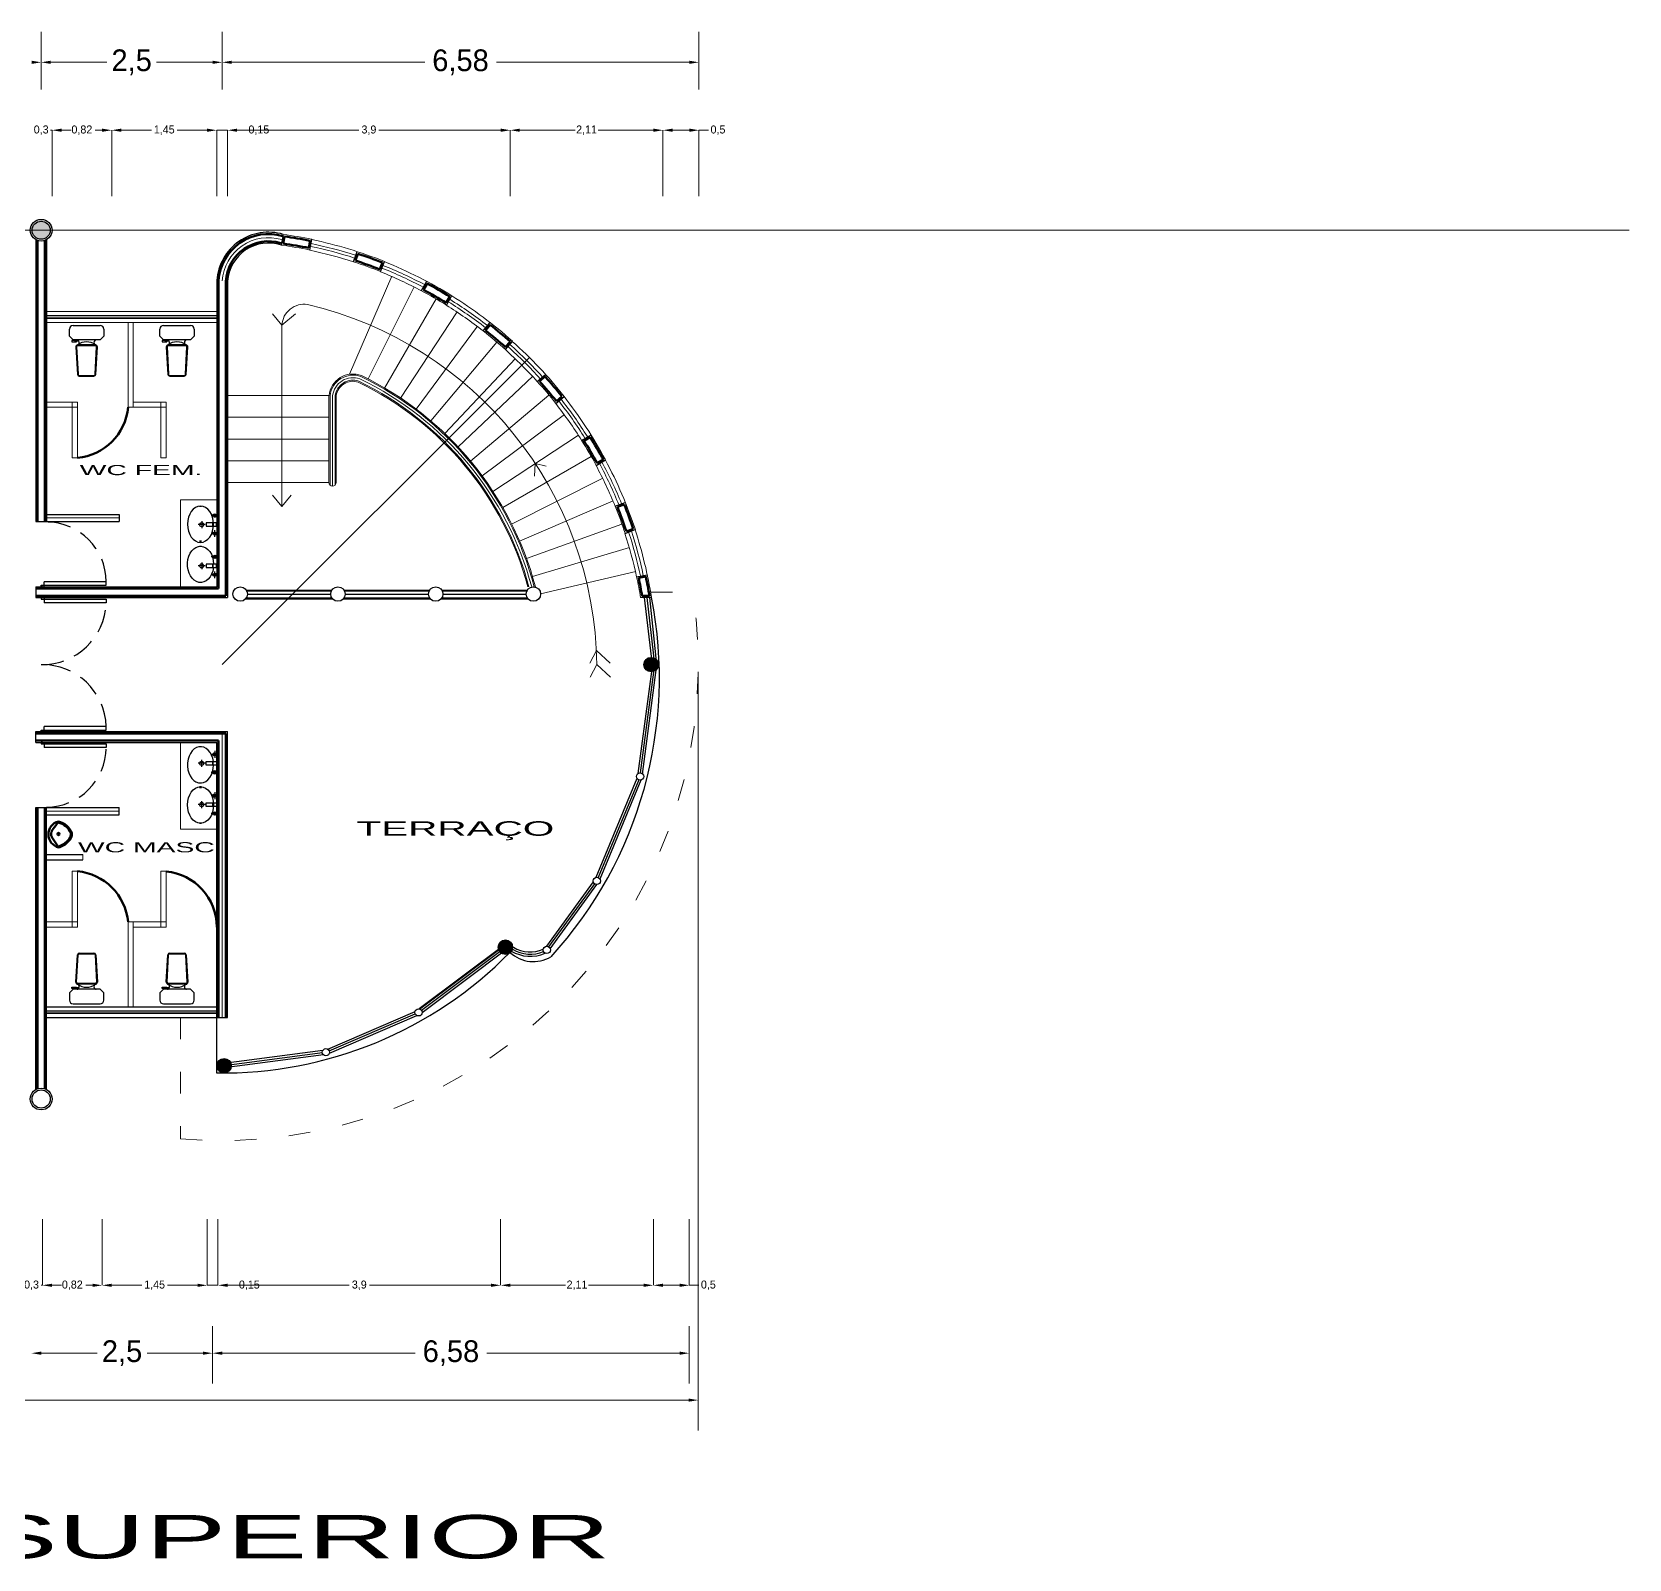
# Model space of a CAD drawing. Header units: millimetres. Extents: x 78.3 to 128, y 45 to 95.8.
# Drawn here: x 102.87 to 124.93, y 74.74 to 95.84 of the extents above; entities that cross this region are included whole.
import ezdxf

# ---------------------------------------------------------------- set-up
doc = ezdxf.new("R2010")
doc.units = ezdxf.units.MM
doc.header["$LTSCALE"] = 0.025
doc.linetypes.add('ACAD_ISO03W100', pattern=[30, 12, -18])
doc.linetypes.add('DASHED', pattern=[19.05, 12.7, -6.35])
for name, color, linetype, lineweight in [('EJES', 7, 'Continuous', 0), ('muebles', 255, 'Continuous', 25), ('MURO CARGA', 6, 'Continuous', 50), ('MURO DIVISORIO', 2, 'Continuous', 25), ('NOMBRES', 54, 'Continuous', 30), ('PISOS', 3, 'Continuous', 18), ('ventana', 4, 'Continuous', 15)]:
    doc.layers.add(name, color=color, linetype=linetype, lineweight=lineweight)
doc.styles.add('EST2', font='arial.ttf', dxfattribs={"width": 2, "height": 0.2})

msp = doc.modelspace()

# ---------------------------------------------------------------- hatches: boundary and pattern name
h = msp.add_hatch(color=3)
h.paths.add_polyline_path([(102.87, 93.097, 1), (103.12, 93.097, 1)])
h.paths.add_polyline_path([(97.87, 93.097, 1), (98.12, 93.097, 1)])
at = {"layer": 'MURO DIVISORIO', "linetype": 'Continuous'}
for points in [[(111.345, 87.163, 0.182524), (111.32, 87.097, 0.563734), (111.466, 87.009, 0.001054), (111.483, 87.025)], [(111.345, 87.163), (111.483, 87.025, 0.002377), (111.486, 87.022, 0.214908), (111.52, 87.097, 0.691298)], [(109.332, 83.26, 0.182524), (109.307, 83.194, 0.563734), (109.454, 83.105, 0.001054), (109.47, 83.122)], [(109.332, 83.26), (109.47, 83.122, 0.002377), (109.474, 83.119, 0.214908), (109.507, 83.194, 0.691298)], [(105.446, 81.622, 0.182524), (105.421, 81.556, 0.563734), (105.567, 81.468, 0.001054), (105.584, 81.484)], [(105.446, 81.622), (105.584, 81.484, 0.002377), (105.587, 81.481, 0.214908), (105.621, 81.556, 0.691298)]]:
    msp.add_hatch(color=256, dxfattribs=at).paths.add_polyline_path(points)

# ---------------------------------------------------------------- linework, layer by layer
for p, q in [((105.182, 89.286), (105.211, 89.286)), ((105.211, 88.801), (105.182, 88.801)), ((105.211, 88.786), (105.182, 88.786)), ((105.182, 88.731), (105.211, 88.731)), ((105.211, 88.231), (105.182, 88.231)), ((105.211, 85.963), (105.182, 85.963)), ((105.182, 85.463), (105.211, 85.463)), ((105.211, 85.408), (105.182, 85.408)), ((105.211, 85.393), (105.182, 85.393)), ((105.182, 84.908), (105.211, 84.908))]:
    msp.add_line(p, q)
at = {"color": 3}
for centre, radius in [((102.995, 93.097), 0.15), ((102.995, 93.097), 0.125), ((102.995, 81.097), 0.15), ((102.995, 81.097), 0.125)]:
    msp.add_circle(centre, radius, dxfattribs=at)
at = {"extrusion": (0, 0, -1)}
msp.add_ellipse((105.196, 89.036), major_axis=(0, -0.251), ratio=0.717707, dxfattribs=at)
msp.add_ellipse((105.196, 88.481), major_axis=(0, -0.251), ratio=0.717707, start_param=4.887668, end_param=10.980562, dxfattribs=at)
msp.add_ellipse((105.196, 85.713), major_axis=(0, 0.251), ratio=0.717707, start_param=4.887668, end_param=10.980562)
msp.add_ellipse((105.196, 85.158), major_axis=(0, 0.251), ratio=0.717707)
at = {"layer": 'EJES'}
for p, q in [((95.795, 93.097), (124.927, 93.097)), ((103.07, 91.972), (105.42, 91.972)), ((103.07, 91.897), (105.42, 91.897)), ((103.07, 91.822), (105.42, 91.822)), ((104.195, 91.822), (104.195, 90.652)), ((104.265, 91.822), (104.265, 90.652)), ((106.32, 91.786), (106.32, 89.279)), ((105.495, 87.097), (109.738, 91.34)), ((103.07, 90.722), (103.495, 90.722)), ((103.425, 90.722), (103.425, 89.952)), ((103.495, 90.722), (103.495, 89.952)), ((104.65, 90.722), (104.65, 89.952)), ((104.72, 90.722), (104.72, 89.952)), ((103.07, 90.652), (103.495, 90.652)), ((104.195, 90.652), (104.265, 90.652)), ((104.265, 90.652), (104.72, 90.652)), ((103.425, 89.952), (103.495, 89.952)), ((104.65, 89.952), (104.72, 89.952)), ((104.92, 89.372), (104.92, 88.172)), ((104.92, 89.372), (105.42, 89.372)), ((103.07, 89.122), (104.07, 89.122)), ((103.97, 88.022), (105.57, 88.022)), ((102.92, 86.172), (103.07, 86.172)), ((105.495, 82.222), (105.495, 86.172)), ((104.92, 84.822), (104.92, 86.022)), ((103.07, 85.072), (104.07, 85.072)), ((104.92, 84.822), (105.42, 84.822)), ((103.57, 84.402), (103.57, 84.472)), ((103.425, 83.472), (103.425, 84.242)), ((103.425, 84.242), (103.495, 84.242)), ((103.495, 83.472), (103.495, 84.242)), ((104.65, 83.472), (104.65, 84.242)), ((104.65, 84.242), (104.72, 84.242)), ((104.72, 83.472), (104.72, 84.242)), ((103.07, 83.542), (103.495, 83.542)), ((103.07, 83.472), (103.495, 83.472)), ((104.195, 83.542), (104.265, 83.542)), ((104.195, 82.372), (104.195, 83.542)), ((104.265, 83.542), (104.72, 83.542)), ((104.265, 82.372), (104.265, 83.542)), ((104.265, 83.472), (104.72, 83.472)), ((103.07, 82.297), (105.42, 82.297)), ((105.494, 82.222), (105.495, 82.222))]:
    msp.add_line(p, q, dxfattribs=at)
at = {"layer": 'EJES', "linetype": 'ACAD_ISO03W100'}
for p, q in [((111.414, 88.097), (111.994, 88.097)), ((104.92, 82.222), (104.92, 80.547))]:
    msp.add_line(p, q, dxfattribs=at)
at = {"layer": 'EJES', "color": 1, "lineweight": 13, "ltscale": 0.025}
for p, q in [((112.07, 86.997), (112.07, 76.519)), ((111.937, 76.938), (98.077, 76.938))]:
    msp.add_line(p, q, dxfattribs=at)
at = {"layer": 'EJES'}
for centre, radius, start, end in [((106.134, 92.353), 0.641, 73.3431, 176.0899), ((105.495, 87.031), 5.175, 0.7337, 76.836)]:
    msp.add_arc(centre, radius, start, end, dxfattribs=at)
at = {"layer": 'EJES', "linetype": 'ACAD_ISO03W100'}
msp.add_arc((105.495, 87.097), 6.575, 264.9829, 8.7481, dxfattribs=at)
at = {"layer": 'EJES', "color": 1, "ltscale": 0.025}
msp.add_solid([(111.937, 76.96), (111.937, 76.916), (112.07, 76.938)], dxfattribs=at)
at = {"layer": 'muebles', "linetype": 'ByBlock', "ltscale": 50}
for p, q in [((103.435, 91.782), (103.81, 91.782)), ((104.684, 91.782), (105.059, 91.782)), ((103.385, 91.632), (103.385, 91.732)), ((103.385, 91.632), (103.435, 91.582)), ((103.81, 91.582), (103.435, 91.582)), ((103.81, 91.582), (103.86, 91.632)), ((103.86, 91.732), (103.86, 91.632)), ((104.634, 91.632), (104.634, 91.732)), ((104.634, 91.632), (104.684, 91.582)), ((105.059, 91.582), (104.684, 91.582)), ((105.059, 91.582), (105.109, 91.632)), ((105.109, 91.732), (105.109, 91.632)), ((103.385, 82.562), (103.435, 82.612)), ((103.385, 82.562), (103.385, 82.462)), ((103.81, 82.612), (103.435, 82.612)), ((103.81, 82.612), (103.86, 82.562)), ((103.86, 82.462), (103.86, 82.562)), ((104.634, 82.562), (104.684, 82.612)), ((104.634, 82.562), (104.634, 82.462)), ((105.059, 82.612), (104.684, 82.612)), ((105.059, 82.612), (105.109, 82.562)), ((105.109, 82.462), (105.109, 82.562)), ((103.435, 82.412), (103.81, 82.412)), ((104.684, 82.412), (105.059, 82.412))]:
    msp.add_line(p, q, dxfattribs=at)
at = {"layer": 'muebles'}
for p, q in [((103.483, 91.573), (103.417, 91.573)), ((103.417, 91.573), (103.417, 91.554)), ((103.417, 91.554), (103.483, 91.554)), ((103.455, 91.582), (103.455, 91.573)), ((103.455, 91.573), (103.473, 91.573)), ((103.473, 91.573), (103.473, 91.582)), ((103.483, 91.554), (103.483, 91.573)), ((104.731, 91.573), (104.665, 91.573)), ((104.665, 91.573), (104.665, 91.554)), ((104.665, 91.554), (104.731, 91.554)), ((104.703, 91.582), (104.703, 91.573)), ((104.703, 91.573), (104.722, 91.573)), ((104.722, 91.573), (104.722, 91.582)), ((104.731, 91.554), (104.731, 91.573)), ((103.474, 91.485), (103.496, 91.106)), ((103.484, 91.486), (103.506, 91.107)), ((103.746, 91.512), (103.499, 91.512)), ((103.746, 91.502), (103.499, 91.502)), ((103.739, 91.107), (103.761, 91.486)), ((103.749, 91.106), (103.771, 91.485)), ((104.723, 91.485), (104.745, 91.106)), ((104.733, 91.486), (104.755, 91.107)), ((104.995, 91.512), (104.748, 91.512)), ((104.995, 91.502), (104.748, 91.502)), ((104.987, 91.107), (105.009, 91.486)), ((104.997, 91.106), (105.019, 91.485)), ((103.521, 91.092), (103.724, 91.092)), ((103.521, 91.082), (103.724, 91.082)), ((104.77, 91.092), (104.972, 91.092)), ((104.77, 91.082), (104.972, 91.082)), ((105.368, 89.055), (105.273, 89.055)), ((105.273, 89.055), (105.273, 89.007)), ((105.273, 89.007), (105.368, 89.007)), ((105.368, 89.007), (105.368, 89.055)), ((105.416, 89.055), (105.368, 89.055)), ((105.368, 89.055), (105.368, 89.007)), ((105.368, 89.007), (105.416, 89.007)), ((105.416, 89.007), (105.416, 89.055)), ((105.273, 88.485), (105.273, 88.438)), ((105.368, 88.485), (105.273, 88.485)), ((105.368, 88.485), (105.368, 88.438)), ((105.416, 88.485), (105.368, 88.485)), ((105.368, 88.438), (105.368, 88.485)), ((105.416, 88.438), (105.416, 88.485)), ((105.273, 88.438), (105.368, 88.438)), ((105.368, 88.438), (105.416, 88.438)), ((105.273, 85.709), (105.273, 85.757)), ((105.273, 85.757), (105.368, 85.757)), ((105.368, 85.709), (105.273, 85.709)), ((105.368, 85.757), (105.416, 85.757)), ((105.368, 85.709), (105.368, 85.757)), ((105.368, 85.757), (105.368, 85.709)), ((105.416, 85.709), (105.368, 85.709)), ((105.416, 85.757), (105.416, 85.709)), ((105.273, 85.139), (105.273, 85.187)), ((105.273, 85.187), (105.368, 85.187)), ((105.368, 85.187), (105.416, 85.187)), ((105.368, 85.139), (105.368, 85.187)), ((105.368, 85.187), (105.368, 85.139)), ((105.416, 85.187), (105.416, 85.139)), ((105.368, 85.139), (105.273, 85.139)), ((105.416, 85.139), (105.368, 85.139)), ((103.474, 82.709), (103.496, 83.088)), ((103.484, 82.709), (103.506, 83.088)), ((103.521, 83.112), (103.724, 83.112)), ((103.521, 83.102), (103.724, 83.102)), ((103.739, 83.088), (103.761, 82.709)), ((103.749, 83.088), (103.771, 82.709)), ((104.723, 82.709), (104.745, 83.088)), ((104.733, 82.709), (104.755, 83.088)), ((104.77, 83.112), (104.972, 83.112)), ((104.77, 83.102), (104.972, 83.102)), ((104.987, 83.088), (105.009, 82.709)), ((104.997, 83.088), (105.019, 82.709)), ((103.417, 82.621), (103.417, 82.64)), ((103.417, 82.64), (103.483, 82.64)), ((103.483, 82.621), (103.417, 82.621)), ((103.455, 82.621), (103.473, 82.621)), ((103.455, 82.612), (103.455, 82.621)), ((103.473, 82.621), (103.473, 82.612)), ((103.483, 82.64), (103.483, 82.621)), ((103.746, 82.693), (103.499, 82.693)), ((103.746, 82.683), (103.499, 82.683)), ((104.665, 82.621), (104.665, 82.64)), ((104.665, 82.64), (104.731, 82.64)), ((104.731, 82.621), (104.665, 82.621)), ((104.703, 82.621), (104.722, 82.621)), ((104.703, 82.612), (104.703, 82.621)), ((104.722, 82.621), (104.722, 82.612)), ((104.731, 82.64), (104.731, 82.621)), ((104.995, 82.693), (104.748, 82.693)), ((104.995, 82.683), (104.748, 82.683))]:
    msp.add_line(p, q, dxfattribs=at)
at = {"layer": 'muebles', "linetype": 'Continuous'}
for p, q in [((103.516, 91.563), (103.483, 91.563)), ((104.765, 91.563), (104.731, 91.563)), ((103.516, 82.631), (103.483, 82.631)), ((104.765, 82.631), (104.731, 82.631))]:
    msp.add_line(p, q, dxfattribs=at)
at = {"layer": 'muebles', "ltscale": 50}
for p, q in [((105.44, 89.155), (105.345, 89.155)), ((105.44, 88.907), (105.345, 88.907)), ((105.392, 88.86), (105.392, 88.955)), ((105.44, 88.585), (105.345, 88.585)), ((105.44, 88.338), (105.345, 88.338)), ((105.392, 88.29), (105.392, 88.385)), ((105.44, 85.857), (105.345, 85.857)), ((105.392, 85.904), (105.392, 85.809)), ((105.44, 85.609), (105.345, 85.609)), ((105.44, 85.287), (105.345, 85.287)), ((105.392, 85.334), (105.392, 85.239)), ((105.44, 85.039), (105.345, 85.039))]:
    msp.add_line(p, q, dxfattribs=at)
at = {"layer": 'muebles', "linetype": 'Continuous', "ltscale": 50}
for p, q in [((105.26, 89.03), (105.165, 89.03)), ((105.212, 89.078), (105.212, 88.983)), ((105.26, 88.461), (105.165, 88.461)), ((105.212, 88.508), (105.212, 88.413)), ((105.26, 85.734), (105.165, 85.734)), ((105.212, 85.686), (105.212, 85.781)), ((105.26, 85.164), (105.165, 85.164)), ((105.212, 85.116), (105.212, 85.211))]:
    msp.add_line(p, q, dxfattribs=at)
at = {"layer": 'muebles', "color": 0, "linetype": 'Continuous'}
for p, q in [((103.895, 88.242), (103.035, 88.242)), ((103.035, 88.192), (103.035, 88.242)), ((103.895, 88.192), (103.895, 88.242)), ((102.995, 88.192), (103.895, 88.192)), ((102.995, 88.172), (102.995, 88.192)), ((103.015, 88.172), (102.995, 88.172)), ((103.015, 88.172), (102.995, 88.172)), ((103.015, 88.022), (102.995, 88.022)), ((102.995, 88.022), (102.995, 88.002)), ((103.015, 88.022), (102.995, 88.022)), ((103.015, 88.172), (103.035, 88.172)), ((103.015, 88.172), (103.035, 88.172)), ((103.015, 88.022), (103.035, 88.022)), ((103.015, 88.022), (103.035, 88.022)), ((103.035, 88.172), (103.035, 88.192)), ((103.035, 88.022), (103.035, 88.002)), ((102.995, 88.002), (103.895, 88.002)), ((103.035, 88.002), (103.035, 87.952)), ((103.895, 87.952), (103.035, 87.952)), ((103.895, 88.002), (103.895, 87.952)), ((102.995, 86.192), (103.895, 86.192)), ((102.995, 86.172), (102.995, 86.192)), ((103.015, 86.172), (102.995, 86.172)), ((103.015, 86.172), (102.995, 86.172)), ((103.015, 86.172), (103.035, 86.172)), ((103.015, 86.172), (103.035, 86.172)), ((103.035, 86.192), (103.035, 86.242)), ((103.895, 86.242), (103.035, 86.242)), ((103.035, 86.172), (103.035, 86.192)), ((103.895, 86.192), (103.895, 86.242)), ((103.015, 86.022), (102.995, 86.022)), ((103.015, 86.022), (102.995, 86.022)), ((102.995, 86.022), (102.995, 86.002)), ((102.995, 86.002), (103.895, 86.002)), ((103.015, 86.022), (103.035, 86.022)), ((103.015, 86.022), (103.035, 86.022)), ((103.035, 86.022), (103.035, 86.002)), ((103.035, 86.002), (103.035, 85.952)), ((103.895, 85.952), (103.035, 85.952)), ((103.895, 86.002), (103.895, 85.952))]:
    msp.add_line(p, q, dxfattribs=at)
at = {"layer": 'muebles', "ltscale": 50}
for centre, radius in [((105.392, 89.155), 0.0238), ((105.392, 89.155), 0.0181), ((105.392, 89.155), 0.0095), ((105.212, 89.03), 0.0285), ((105.392, 88.907), 0.0238), ((105.392, 88.907), 0.0181), ((105.392, 88.907), 0.0095), ((105.212, 88.461), 0.0285), ((105.392, 88.585), 0.0238), ((105.392, 88.585), 0.0181), ((105.392, 88.585), 0.0095), ((105.392, 88.338), 0.0238), ((105.392, 88.338), 0.0181), ((105.392, 88.338), 0.0095), ((105.392, 85.857), 0.0238), ((105.392, 85.857), 0.0181), ((105.392, 85.857), 0.0095), ((105.212, 85.734), 0.0285), ((105.392, 85.609), 0.0238), ((105.392, 85.609), 0.0181), ((105.392, 85.609), 0.0095), ((105.212, 85.164), 0.0285), ((105.392, 85.287), 0.0238), ((105.392, 85.287), 0.0181), ((105.392, 85.287), 0.0095), ((105.392, 85.039), 0.0238), ((105.392, 85.039), 0.0181), ((105.392, 85.039), 0.0095)]:
    msp.add_circle(centre, radius, dxfattribs=at)
at = {"layer": 'muebles', "linetype": 'ByBlock', "ltscale": 50}
for centre, start, end in [((103.435, 91.732), 90, 180), ((103.81, 91.732), 0, 90), ((104.684, 91.732), 90, 180), ((105.059, 91.732), 0, 90), ((103.435, 82.462), 180, 270), ((103.81, 82.462), 270, 0), ((104.684, 82.462), 180, 270), ((105.059, 82.462), 270, 0)]:
    msp.add_arc(centre, 0.05, start, end, dxfattribs=at)
at = {"layer": 'muebles', "ltscale": 50}
for centre, radius, start, end in [((103.483, 91.546), 0.0376, 295.3715, 78.5733), ((103.623, 91.357), 0.198, 51.4458, 128.5542), ((103.762, 91.546), 0.0376, 101.4267, 244.6285), ((104.731, 91.546), 0.0376, 295.3715, 78.5733), ((104.871, 91.357), 0.198, 51.4458, 128.5542), ((105.011, 91.546), 0.0376, 101.4267, 244.6285), ((105.368, 89.155), 0.00475, 275.7392, 84.2608), ((105.373, 89.169), 0.00475, 239.7392, 48.2608), ((105.373, 89.141), 0.00475, 311.7392, 120.2608), ((105.385, 89.178), 0.00475, 203.7392, 12.2608), ((105.385, 89.132), 0.00475, 347.7392, 156.2608), ((105.4, 89.178), 0.00475, 167.7392, 336.2608), ((105.4, 89.132), 0.00475, 23.7392, 192.2608), ((105.411, 89.169), 0.00475, 131.7392, 300.2608), ((105.411, 89.141), 0.00475, 59.7392, 228.2608), ((105.416, 89.155), 0.00475, 95.7392, 264.2608), ((105.368, 88.907), 0.00475, 275.7392, 84.2608), ((105.373, 88.921), 0.00475, 239.7392, 48.2608), ((105.385, 88.93), 0.00475, 203.7392, 12.2608), ((105.4, 88.93), 0.00475, 167.7392, 336.2608), ((105.411, 88.921), 0.00475, 131.7392, 300.2608), ((105.416, 88.907), 0.00475, 95.7392, 264.2608), ((105.373, 88.893), 0.00475, 311.7392, 120.2608), ((105.385, 88.885), 0.00475, 347.7392, 156.2608), ((105.4, 88.885), 0.00475, 23.7392, 192.2608), ((105.411, 88.893), 0.00475, 59.7392, 228.2608), ((105.368, 88.585), 0.00475, 275.7392, 84.2608), ((105.373, 88.599), 0.00475, 239.7392, 48.2608), ((105.373, 88.571), 0.00475, 311.7392, 120.2608), ((105.385, 88.608), 0.00475, 203.7392, 12.2608), ((105.385, 88.563), 0.00475, 347.7392, 156.2608), ((105.4, 88.608), 0.00475, 167.7392, 336.2608), ((105.4, 88.563), 0.00475, 23.7392, 192.2608), ((105.411, 88.599), 0.00475, 131.7392, 300.2608), ((105.411, 88.571), 0.00475, 59.7392, 228.2608), ((105.416, 88.585), 0.00475, 95.7392, 264.2608), ((105.368, 88.338), 0.00475, 275.7392, 84.2608), ((105.373, 88.352), 0.00475, 239.7392, 48.2608), ((105.373, 88.324), 0.00475, 311.7392, 120.2608), ((105.385, 88.36), 0.00475, 203.7392, 12.2608), ((105.385, 88.315), 0.00475, 347.7392, 156.2608), ((105.4, 88.36), 0.00475, 167.7392, 336.2608), ((105.4, 88.315), 0.00475, 23.7392, 192.2608), ((105.411, 88.352), 0.00475, 131.7392, 300.2608), ((105.411, 88.324), 0.00475, 59.7392, 228.2608), ((105.416, 88.338), 0.00475, 95.7392, 264.2608), ((105.368, 85.857), 0.00475, 275.7392, 84.2608), ((105.373, 85.87), 0.00475, 239.7392, 48.2608), ((105.373, 85.843), 0.00475, 311.7392, 120.2608), ((105.385, 85.879), 0.00475, 203.7392, 12.2608), ((105.385, 85.834), 0.00475, 347.7392, 156.2608), ((105.4, 85.879), 0.00475, 167.7392, 336.2608), ((105.4, 85.834), 0.00475, 23.7392, 192.2608), ((105.411, 85.87), 0.00475, 131.7392, 300.2608), ((105.411, 85.843), 0.00475, 59.7392, 228.2608), ((105.416, 85.857), 0.00475, 95.7392, 264.2608), ((105.368, 85.609), 0.00475, 275.7392, 84.2608), ((105.373, 85.623), 0.00475, 239.7392, 48.2608), ((105.373, 85.595), 0.00475, 311.7392, 120.2608), ((105.385, 85.632), 0.00475, 203.7392, 12.2608), ((105.385, 85.586), 0.00475, 347.7392, 156.2608), ((105.4, 85.632), 0.00475, 167.7392, 336.2608), ((105.4, 85.586), 0.00475, 23.7392, 192.2608), ((105.411, 85.623), 0.00475, 131.7392, 300.2608), ((105.411, 85.595), 0.00475, 59.7392, 228.2608), ((105.416, 85.609), 0.00475, 95.7392, 264.2608), ((105.368, 85.287), 0.00475, 275.7392, 84.2608), ((105.373, 85.301), 0.00475, 239.7392, 48.2608), ((105.373, 85.273), 0.00475, 311.7392, 120.2608), ((105.385, 85.309), 0.00475, 203.7392, 12.2608), ((105.385, 85.264), 0.00475, 347.7392, 156.2608), ((105.4, 85.309), 0.00475, 167.7392, 336.2608), ((105.4, 85.264), 0.00475, 23.7392, 192.2608), ((105.411, 85.301), 0.00475, 131.7392, 300.2608), ((105.411, 85.273), 0.00475, 59.7392, 228.2608), ((105.416, 85.287), 0.00475, 95.7392, 264.2608), ((105.368, 85.039), 0.00475, 275.7392, 84.2608), ((105.373, 85.053), 0.00475, 239.7392, 48.2608), ((105.373, 85.025), 0.00475, 311.7392, 120.2608), ((105.385, 85.062), 0.00475, 203.7392, 12.2608), ((105.385, 85.017), 0.00475, 347.7392, 156.2608), ((105.4, 85.062), 0.00475, 167.7392, 336.2608), ((105.4, 85.017), 0.00475, 23.7392, 192.2608), ((105.411, 85.053), 0.00475, 131.7392, 300.2608), ((105.411, 85.025), 0.00475, 59.7392, 228.2608), ((105.416, 85.039), 0.00475, 95.7392, 264.2608), ((103.483, 82.649), 0.0376, 281.4267, 64.6285), ((103.623, 82.838), 0.198, 231.4458, 308.5542), ((103.762, 82.649), 0.0376, 115.3715, 258.5733), ((104.731, 82.649), 0.0376, 281.4267, 64.6285), ((104.871, 82.838), 0.198, 231.4458, 308.5542), ((105.011, 82.649), 0.0376, 115.3715, 258.5733)]:
    msp.add_arc(centre, radius, start, end, dxfattribs=at)
at = {"layer": 'muebles'}
for centre, radius, start, end in [((103.499, 91.487), 0.025, 90, 183.3333), ((103.499, 91.487), 0.015, 90, 183.3333), ((103.746, 91.487), 0.025, 356.6667, 90), ((103.746, 91.487), 0.015, 356.6667, 90), ((104.748, 91.487), 0.025, 90, 183.3333), ((104.748, 91.487), 0.015, 90, 183.3333), ((104.995, 91.487), 0.025, 356.6667, 90), ((104.995, 91.487), 0.015, 356.6667, 90), ((103.521, 91.107), 0.025, 183.3333, 270), ((103.521, 91.107), 0.015, 183.3333, 270), ((103.724, 91.107), 0.015, 270, 356.6667), ((103.724, 91.107), 0.025, 270, 356.6667), ((104.77, 91.107), 0.025, 183.3333, 270), ((104.77, 91.107), 0.015, 183.3333, 270), ((104.972, 91.107), 0.015, 270, 356.6667), ((104.972, 91.107), 0.025, 270, 356.6667), ((103.521, 83.087), 0.025, 90, 176.6667), ((103.521, 83.087), 0.015, 90, 176.6667), ((103.724, 83.087), 0.025, 3.3333, 90), ((103.724, 83.087), 0.015, 3.3333, 90), ((104.77, 83.087), 0.025, 90, 176.6667), ((104.77, 83.087), 0.015, 90, 176.6667), ((104.972, 83.087), 0.025, 3.3333, 90), ((104.972, 83.087), 0.015, 3.3333, 90), ((103.499, 82.708), 0.025, 176.6667, 270), ((103.499, 82.708), 0.015, 176.6667, 270), ((103.746, 82.708), 0.015, 270, 3.3333), ((103.746, 82.708), 0.025, 270, 3.3333), ((104.748, 82.708), 0.025, 176.6667, 270), ((104.748, 82.708), 0.015, 176.6667, 270), ((104.995, 82.708), 0.015, 270, 3.3333), ((104.995, 82.708), 0.025, 270, 3.3333)]:
    msp.add_arc(centre, radius, start, end, dxfattribs=at)
at = {"layer": 'muebles', "color": 0, "linetype": 'DASHED'}
for centre, radius, start, end in [((103.059, 88.232), 0.836, 0.7222, 89.2778), ((103.008, 87.984), 0.887, 269.133, 357.9294), ((103.008, 86.21), 0.887, 2.0706, 90.867), ((103.059, 85.963), 0.836, 270.7222, 359.2778)]:
    msp.add_arc(centre, radius, start, end, dxfattribs=at)
at = {"layer": 'MURO CARGA', "color": 1, "linetype": 'Continuous', "lineweight": 13, "ltscale": 0.025}
for p, q in [((102.995, 95.041), (102.995, 95.835)), ((102.995, 95.041), (102.995, 95.835)), ((105.495, 95.041), (105.495, 95.835)), ((105.495, 95.041), (105.495, 95.835)), ((112.08, 95.041), (112.08, 95.835)), ((103.127, 95.416), (103.9, 95.416)), ((105.362, 95.416), (104.59, 95.416)), ((105.627, 95.416), (108.292, 95.416)), ((111.947, 95.416), (109.282, 95.416)), ((103.145, 94.478), (103.125, 94.478)), ((103.145, 93.567), (103.145, 94.478)), ((103.145, 93.567), (103.145, 94.478)), ((103.277, 94.478), (103.41, 94.478)), ((103.277, 94.478), (103.372, 94.478)), ((103.837, 94.478), (103.743, 94.478)), ((103.97, 93.567), (103.97, 94.478)), ((103.97, 93.567), (103.97, 94.478)), ((104.102, 94.478), (104.518, 94.478)), ((105.287, 94.478), (104.872, 94.478)), ((105.287, 94.478), (105.155, 94.478)), ((105.42, 93.567), (105.42, 94.478)), ((105.42, 94.478), (105.57, 94.478)), ((105.42, 93.567), (105.42, 94.478)), ((105.57, 93.567), (105.57, 94.478)), ((105.57, 93.567), (105.57, 94.478)), ((105.702, 94.478), (105.835, 94.478)), ((105.702, 94.478), (107.382, 94.478)), ((109.341, 94.478), (107.661, 94.478)), ((109.474, 93.567), (109.474, 94.478)), ((109.474, 93.567), (109.474, 94.478)), ((109.606, 94.478), (110.37, 94.478)), ((111.451, 94.478), (110.686, 94.478)), ((111.583, 93.567), (111.583, 94.478)), ((111.583, 93.567), (111.583, 94.478)), ((111.716, 94.478), (111.947, 94.478)), ((112.08, 93.566), (112.08, 94.478)), ((112.08, 94.478), (112.212, 94.478)), ((103.012, 79.435), (103.012, 78.524)), ((103.012, 79.435), (103.012, 78.524)), ((103.837, 79.435), (103.837, 78.524)), ((103.837, 79.435), (103.837, 78.524)), ((105.287, 79.435), (105.287, 78.524)), ((105.287, 79.435), (105.287, 78.524)), ((105.437, 79.435), (105.437, 78.524)), ((105.437, 79.435), (105.437, 78.524)), ((109.341, 79.435), (109.341, 78.524)), ((109.341, 79.435), (109.341, 78.524)), ((111.451, 79.435), (111.451, 78.524)), ((111.451, 79.435), (111.451, 78.524)), ((111.947, 79.436), (111.947, 78.524)), ((103.012, 78.524), (102.993, 78.524)), ((103.145, 78.524), (103.277, 78.524)), ((103.145, 78.524), (103.239, 78.524)), ((103.705, 78.524), (103.611, 78.524)), ((103.97, 78.524), (104.386, 78.524)), ((105.155, 78.524), (104.739, 78.524)), ((105.155, 78.524), (105.022, 78.524)), ((105.287, 78.524), (105.437, 78.524)), ((105.57, 78.524), (105.702, 78.524)), ((105.57, 78.524), (107.25, 78.524)), ((109.209, 78.524), (107.529, 78.524)), ((109.474, 78.524), (110.238, 78.524)), ((111.318, 78.524), (110.554, 78.524)), ((111.583, 78.524), (111.815, 78.524)), ((111.947, 78.524), (112.08, 78.524)), ((105.362, 77.961), (105.362, 77.166)), ((105.362, 77.961), (105.362, 77.166)), ((111.947, 77.961), (111.947, 77.166)), ((102.995, 77.586), (103.767, 77.586)), ((105.23, 77.586), (104.457, 77.586)), ((105.495, 77.586), (108.16, 77.586)), ((111.815, 77.586), (109.15, 77.586))]:
    msp.add_line(p, q, dxfattribs=at)
at = {"layer": 'MURO CARGA'}
for p, q in [((102.945, 92.956), (102.945, 89.072)), ((103.045, 92.956), (103.045, 89.072)), ((106.338, 92.913), (106.355, 93.011)), ((106.693, 92.852), (106.71, 92.951)), ((107.335, 92.678), (107.369, 92.772)), ((107.674, 92.557), (107.708, 92.651)), ((105.445, 92.402), (105.445, 88.147)), ((105.545, 92.402), (105.545, 88.047)), ((108.276, 92.274), (108.326, 92.361)), ((108.589, 92.095), (108.639, 92.182)), ((109.133, 91.712), (109.197, 91.789)), ((109.41, 91.482), (109.474, 91.559)), ((109.879, 91.011), (109.956, 91.075)), ((110.112, 90.736), (110.188, 90.8)), ((110.492, 90.19), (110.579, 90.24)), ((110.673, 89.879), (110.76, 89.929)), ((110.953, 89.275), (111.047, 89.309)), ((111.078, 88.937), (111.172, 88.972)), ((111.248, 88.294), (111.347, 88.312)), ((102.92, 88.147), (105.445, 88.147)), ((102.92, 88.047), (105.545, 88.047)), ((102.92, 86.147), (105.545, 86.147)), ((102.92, 86.047), (105.445, 86.047)), ((105.445, 82.222), (105.445, 86.047)), ((105.545, 82.222), (105.545, 86.147)), ((102.945, 85.122), (102.945, 81.239)), ((103.045, 85.122), (103.045, 81.239))]:
    msp.add_line(p, q, dxfattribs=at)
at = {"layer": 'MURO CARGA', "ltscale": 0.025}
msp.add_line((111.397, 88.047), (111.295, 88.047), dxfattribs=at)
at = {"layer": 'MURO CARGA', "linetype": 'Continuous'}
msp.add_line((108.222, 82.342), (109.389, 83.218), dxfattribs=at)
for points in [[(103.235, 84.572), (103.235, 84.577, 0.017197), (103.161, 84.687, -0.400322), (103.161, 84.827, 0.037836), (103.234, 84.929, 0.037836)], [(103.235, 84.572, 0.155706), (103.368, 84.655, 0.266473), (103.419, 84.772, 0.240661), (103.233, 84.929, -0.298532)], [(103.232, 84.585, 0.157364), (103.358, 84.665, 0.265562), (103.405, 84.769, 0.238594), (103.23, 84.916, 0.238594)]]:
    msp.add_lwpolyline(points, format="xyb", dxfattribs=at)
msp.add_circle((103.234, 84.757), 0.0153, dxfattribs=at)
at = {"layer": 'MURO CARGA'}
for radius in [0.691, 0.591]:
    msp.add_arc((106.134, 92.353), radius, 73.3431, 176.0899, dxfattribs=at)
at = {"layer": 'MURO CARGA', "linetype": 'Continuous'}
for centre, radius, start, end in [((105.495, 86.942), 6.03, 78.5453, 81.9665), ((105.495, 86.942), 6.13, 78.569, 81.9344), ((105.468, 86.944), 6.03, 68.5453, 71.9665), ((105.468, 86.944), 6.13, 68.569, 71.9344), ((105.442, 86.951), 6.03, 58.5453, 61.9665), ((105.442, 86.951), 6.13, 58.569, 61.9344), ((105.417, 86.963), 6.13, 48.569, 51.9344), ((105.417, 86.963), 6.03, 48.5453, 51.9665), ((105.395, 86.978), 6.03, 38.5453, 41.9665), ((105.395, 86.978), 6.13, 38.569, 41.9344), ((103.425, 90.722), 0.773, 275.1944, 354.8056), ((105.376, 86.998), 6.13, 28.569, 31.9344), ((105.376, 86.998), 6.03, 28.5453, 31.9665), ((105.361, 87.02), 6.03, 18.5453, 21.9665), ((105.361, 87.02), 6.13, 18.569, 21.9344), ((105.349, 87.044), 6.03, 9.5749, 11.9665), ((105.349, 87.044), 6.13, 9.4173, 11.9344), ((103.278, 84.751), 0.184, 104.0936, 256.4489), ((103.425, 83.472), 0.773, 5.1944, 84.8056), ((104.644, 83.469), 0.776, 0.1965, 84.3509)]:
    msp.add_arc(centre, radius, start, end, dxfattribs=at)
at = {"layer": 'MURO CARGA', "color": 1, "linetype": 'Continuous', "ltscale": 0.025}
for points in [[(102.862, 95.438), (102.862, 95.394), (102.995, 95.416)], [(103.127, 95.438), (103.127, 95.394), (102.995, 95.416)], [(105.362, 95.438), (105.362, 95.394), (105.495, 95.416)], [(105.627, 95.438), (105.627, 95.394), (105.495, 95.416)], [(111.947, 95.438), (111.947, 95.394), (112.08, 95.416)], [(103.277, 94.5), (103.277, 94.456), (103.145, 94.478)], [(103.277, 94.5), (103.277, 94.456), (103.145, 94.478)], [(103.837, 94.5), (103.837, 94.456), (103.97, 94.478)], [(104.102, 94.5), (104.102, 94.456), (103.97, 94.478)], [(105.287, 94.5), (105.287, 94.456), (105.42, 94.478)], [(105.287, 94.5), (105.287, 94.456), (105.42, 94.478)], [(105.702, 94.5), (105.702, 94.456), (105.57, 94.478)], [(105.702, 94.5), (105.702, 94.456), (105.57, 94.478)], [(109.341, 94.5), (109.341, 94.456), (109.474, 94.478)], [(109.606, 94.5), (109.606, 94.456), (109.474, 94.478)], [(111.451, 94.5), (111.451, 94.456), (111.583, 94.478)], [(111.716, 94.5), (111.716, 94.456), (111.583, 94.478)], [(111.947, 94.5), (111.947, 94.456), (112.08, 94.478)], [(103.145, 78.546), (103.145, 78.502), (103.012, 78.524)], [(103.145, 78.546), (103.145, 78.502), (103.012, 78.524)], [(103.705, 78.546), (103.705, 78.502), (103.837, 78.524)], [(103.97, 78.546), (103.97, 78.502), (103.837, 78.524)], [(105.155, 78.546), (105.155, 78.502), (105.287, 78.524)], [(105.155, 78.546), (105.155, 78.502), (105.287, 78.524)], [(105.57, 78.546), (105.57, 78.502), (105.437, 78.524)], [(105.57, 78.546), (105.57, 78.502), (105.437, 78.524)], [(109.209, 78.546), (109.209, 78.502), (109.341, 78.524)], [(109.474, 78.546), (109.474, 78.502), (109.341, 78.524)], [(111.318, 78.546), (111.318, 78.502), (111.451, 78.524)], [(111.583, 78.546), (111.583, 78.502), (111.451, 78.524)], [(111.815, 78.546), (111.815, 78.502), (111.947, 78.524)], [(102.995, 77.608), (102.995, 77.564), (102.862, 77.586)], [(105.23, 77.608), (105.23, 77.564), (105.362, 77.586)], [(105.495, 77.608), (105.495, 77.564), (105.362, 77.586)], [(111.815, 77.608), (111.815, 77.564), (111.947, 77.586)]]:
    msp.add_solid(points, dxfattribs=at)
at = {"layer": 'MURO DIVISORIO'}
for p, q in [((102.92, 92.967), (102.92, 89.072)), ((103.07, 92.967), (103.07, 89.072)), ((106.314, 92.891), (106.34, 93.039)), ((106.708, 92.823), (106.734, 92.971)), ((107.307, 92.661), (107.359, 92.802)), ((107.684, 92.526), (107.735, 92.667)), ((105.42, 92.402), (105.42, 88.172)), ((105.57, 92.391), (105.57, 88.022)), ((108.246, 92.262), (108.321, 92.392)), ((108.593, 92.063), (108.668, 92.193)), ((109.101, 91.706), (109.197, 91.821)), ((109.408, 91.45), (109.505, 91.565)), ((109.846, 91.009), (109.961, 91.106)), ((110.105, 90.704), (110.22, 90.801)), ((110.46, 90.194), (110.59, 90.269)), ((110.661, 89.849), (110.791, 89.924)), ((103.07, 89.172), (104.07, 89.172)), ((104.07, 89.172), (104.07, 89.072)), ((104.07, 89.122), (104.07, 89.072)), ((110.922, 89.285), (111.063, 89.337)), ((102.92, 89.072), (104.07, 89.072)), ((111.06, 88.91), (111.201, 88.961)), ((111.219, 88.31), (111.367, 88.336)), ((102.92, 88.172), (105.42, 88.172)), ((102.92, 88.172), (102.92, 88.022)), ((102.92, 88.022), (105.57, 88.022)), ((102.92, 88.022), (103.07, 88.022)), ((102.92, 86.172), (105.57, 86.172)), ((102.92, 86.022), (102.92, 86.172)), ((105.57, 82.222), (105.57, 86.172)), ((102.92, 86.022), (105.42, 86.022)), ((105.42, 81.456), (105.42, 86.022)), ((102.92, 81.227), (102.92, 85.122)), ((102.92, 85.122), (103.07, 85.122)), ((102.92, 85.122), (104.07, 85.122)), ((103.07, 81.227), (103.07, 85.122)), ((103.07, 85.022), (104.07, 85.022)), ((104.07, 85.022), (104.07, 85.122)), ((103.07, 84.472), (103.57, 84.472)), ((103.07, 84.402), (103.57, 84.402)), ((103.07, 82.372), (105.42, 82.372)), ((103.07, 82.222), (105.57, 82.222)), ((105.545, 81.456), (105.545, 81.653))]:
    msp.add_line(p, q, dxfattribs=at)
at = {"layer": 'MURO DIVISORIO', "linetype": 'Continuous', "lineweight": 15}
for p, q in [((106.707, 92.82), (106.733, 92.968)), ((107.683, 92.523), (107.734, 92.664)), ((108.592, 92.06), (108.667, 92.19)), ((109.406, 91.447), (109.503, 91.562)), ((110.102, 90.702), (110.217, 90.799)), ((110.658, 89.847), (110.788, 89.922)), ((111.057, 88.909), (111.198, 88.96))]:
    msp.add_line(p, q, dxfattribs=at)
at = {"layer": 'MURO DIVISORIO', "linetype": 'Continuous'}
for p, q in [((105.819, 88.019), (107.01, 88.019)), ((105.828, 88.127), (107.01, 88.127)), ((105.828, 88.115), (107.01, 88.115)), ((105.844, 88.072), (106.994, 88.072)), ((107.169, 88.019), (108.36, 88.019)), ((107.178, 88.127), (108.36, 88.127)), ((107.178, 88.115), (108.36, 88.115)), ((107.194, 88.072), (108.344, 88.072)), ((108.519, 88.019), (109.71, 88.019)), ((108.528, 88.127), (109.71, 88.127)), ((108.528, 88.115), (109.71, 88.115)), ((108.544, 88.072), (109.694, 88.072)), ((111.44, 87.096), (111.326, 88.022)), ((111.47, 87.097), (111.363, 88.022)), ((111.5, 87.098), (111.401, 88.022)), ((105.819, 88.006), (107.02, 88.006)), ((107.169, 88.006), (108.37, 88.006)), ((108.519, 88.006), (109.72, 88.006)), ((111.242, 85.594), (111.441, 87.101)), ((111.273, 85.6), (111.47, 87.097)), ((111.302, 85.586), (111.5, 87.093)), ((111.224, 85.525), (110.657, 84.158)), ((111.248, 85.504), (110.689, 84.156)), ((111.279, 85.502), (110.713, 84.135)), ((109.978, 83.206), (110.622, 84.095)), ((110.008, 83.197), (110.64, 84.069)), ((110.026, 83.171), (110.671, 84.059)), ((108.222, 82.342), (109.389, 83.218)), ((108.248, 82.324), (109.407, 83.194)), ((108.258, 82.294), (109.425, 83.17)), ((106.953, 81.787), (108.159, 82.306)), ((106.974, 81.763), (108.162, 82.274)), ((106.977, 81.732), (108.183, 82.251)), ((106.885, 81.768), (105.517, 81.586)), ((106.879, 81.737), (105.521, 81.556)), ((106.893, 81.708), (105.525, 81.526))]:
    msp.add_line(p, q, dxfattribs=at)
at = {"layer": 'MURO DIVISORIO', "ltscale": 0.025}
msp.add_line((111.426, 88.022), (111.274, 88.022), dxfattribs=at)
at = {"layer": 'MURO DIVISORIO', "linetype": 'Continuous'}
for points in [[(109.504, 83.167, 0.238755), (109.934, 83.135, 0.238755)], [(109.519, 83.192, 0.243574), (109.93, 83.166, 0.243574)], [(109.488, 83.141, 0.244976), (109.956, 83.112, 0.244976)]]:
    msp.add_lwpolyline(points, format="xyb", dxfattribs=at)
for centre, radius in [((105.744, 88.072), 0.1), ((107.094, 88.072), 0.1), ((108.444, 88.072), 0.1), ((109.794, 88.072), 0.1), ((111.42, 87.097), 0.1), ((111.267, 85.551), 0.05), ((110.67, 84.109), 0.05), ((109.407, 83.194), 0.1), ((109.979, 83.156), 0.05), ((108.208, 82.294), 0.05), ((105.521, 81.556), 0.1), ((106.928, 81.743), 0.05)]:
    msp.add_circle(centre, radius, dxfattribs=at)
at = {"layer": 'MURO DIVISORIO'}
for centre, radius, start, end in [((106.134, 92.353), 0.716, 73.3431, 176.0899), ((106.135, 92.353), 0.567, 71.6612, 176.145), ((105.815, 86.92), 5.719, 317.5791, 11.1151), ((105.495, 87.031), 5.575, 269.227, 315.48), ((109.793, 83.47), 0.475, 227.1332, 300.7946)]:
    msp.add_arc(centre, radius, start, end, dxfattribs=at)
at = {"layer": 'MURO DIVISORIO', "linetype": 'Continuous', "lineweight": 15}
for centre, radius, start, end in [((105.495, 86.942), 6.005, 78.3483, 82.1656), ((105.495, 86.942), 6.155, 78.3886, 82.1128), ((105.468, 86.944), 6.155, 68.3886, 78.1379), ((105.468, 86.944), 6.005, 72.1656, 78.0914), ((105.468, 86.944), 6.005, 68.3483, 72.1656), ((105.442, 86.951), 6.155, 58.3886, 68.1379), ((105.442, 86.951), 6.005, 62.1656, 68.0914), ((105.442, 86.951), 6.005, 58.3483, 62.1656), ((105.417, 86.963), 6.005, 52.1656, 58.0914), ((105.417, 86.963), 6.155, 48.3886, 58.1379), ((105.417, 86.963), 6.005, 48.3483, 52.1656), ((105.395, 86.978), 6.155, 38.3886, 48.1379), ((105.395, 86.978), 6.005, 42.1656, 48.0914), ((105.395, 86.978), 6.005, 38.3483, 42.1656), ((105.376, 86.998), 6.005, 32.1656, 38.0914), ((105.376, 86.998), 6.155, 28.3886, 38.1379), ((105.376, 86.998), 6.005, 28.3483, 32.1656), ((105.361, 87.02), 6.005, 22.1656, 28.0914), ((105.361, 87.02), 6.155, 18.3886, 28.1379), ((105.361, 87.02), 6.005, 18.3483, 22.1656), ((105.349, 87.044), 6.005, 12.1656, 18.0914), ((105.349, 87.044), 6.155, 9.1429, 18.1379), ((105.349, 87.044), 6.005, 9.3733, 12.1656)]:
    msp.add_arc(centre, radius, start, end, dxfattribs=at)
at = {"layer": 'PISOS', "linetype": 'Continuous'}
for p, q in [((107.253, 91.107), (107.838, 92.463)), ((107.51, 91.043), (108.149, 92.316)), ((107.739, 90.917), (108.449, 92.147)), ((106.32, 91.786), (106.191, 91.944)), ((106.32, 91.786), (106.508, 91.942)), ((107.96, 90.778), (108.743, 91.969)), ((108.173, 90.627), (109.023, 91.77)), ((108.376, 90.464), (109.288, 91.551)), ((108.57, 90.29), (109.546, 91.324)), ((108.753, 90.104), (109.787, 91.08)), ((106.97, 90.813), (105.57, 90.813)), ((108.925, 89.909), (110.009, 90.818)), ((106.97, 90.513), (105.57, 90.513)), ((109.086, 89.704), (110.223, 90.551)), ((109.234, 89.49), (110.417, 90.268)), ((106.97, 90.213), (105.57, 90.213)), ((106.97, 89.913), (105.57, 89.913)), ((109.37, 89.268), (110.59, 89.972)), ((109.819, 89.875), (109.809, 89.699)), ((109.819, 89.875), (109.971, 89.838)), ((106.97, 89.613), (105.57, 89.613)), ((109.493, 89.039), (110.754, 89.672)), ((106.32, 89.279), (106.191, 89.437)), ((106.32, 89.279), (106.449, 89.437)), ((109.603, 88.803), (110.895, 89.36)), ((109.699, 88.561), (111.013, 89.039)), ((109.781, 88.314), (111.122, 88.715)), ((109.894, 88.073), (111.207, 88.385))]:
    msp.add_line(p, q, dxfattribs=at)
at = {"layer": 'PISOS'}
for p, q in [((104.265, 90.722), (104.72, 90.722)), ((106.97, 90.813), (106.97, 89.613)), ((106.985, 90.813), (106.985, 89.577)), ((107.02, 90.813), (107.02, 89.563)), ((107.055, 90.813), (107.055, 89.577)), ((107.07, 90.813), (107.07, 89.613))]:
    msp.add_line(p, q, dxfattribs=at)
at = {"layer": 'PISOS', "ltscale": 0.025}
for p, q in [((110.664, 87.29), (110.574, 87.116)), ((110.664, 87.29), (110.852, 87.116)), ((110.67, 87.097), (110.58, 86.923)), ((110.67, 87.097), (110.858, 86.923))]:
    msp.add_line(p, q, dxfattribs=at)
at = {"layer": 'PISOS', "linetype": 'Continuous'}
for centre, radius, start, end in [((106.624, 91.77), 0.304, 80.5182, 176.9803), ((107.301, 90.778), 0.332, 69.3681, 173.9725), ((107.301, 90.778), 0.317, 69.6235, 174.1337), ((107.301, 90.778), 0.282, 70.235, 172.9478), ((107.301, 90.777), 0.248, 71.1657, 171.8651), ((107.301, 90.777), 0.233, 71.6593, 171.2908)]:
    msp.add_arc(centre, radius, start, end, dxfattribs=at)
at = {"layer": 'PISOS'}
for centre, radius, start, end in [((105.446, 87.016), 4.425, 15.145, 64.1618), ((105.446, 87.016), 4.44, 15.0926, 64.1618), ((105.446, 87.016), 4.475, 14.9348, 64.1618), ((105.446, 87.016), 4.51, 14.8529, 64.1618), ((105.446, 87.016), 4.525, 14.8025, 64.1618), ((107.02, 89.613), 0.05, 180, 0)]:
    msp.add_arc(centre, radius, start, end, dxfattribs=at)
at = {"layer": 'ventana'}
for p, q in [((103.07, 91.917), (105.42, 91.917)), ((103.07, 91.877), (105.42, 91.877)), ((103.07, 82.317), (105.42, 82.317)), ((103.07, 82.277), (105.42, 82.277))]:
    msp.add_line(p, q, dxfattribs=at)
at = {"layer": 'ventana', "linetype": 'Continuous', "lineweight": 15}
for centre, radius, start, end in [((105.468, 86.944), 6.06, 72.1656, 78.1087), ((105.468, 86.944), 6.1, 72.1656, 78.1211), ((105.442, 86.951), 6.06, 62.1656, 68.1087), ((105.442, 86.951), 6.1, 62.1656, 68.1211), ((105.417, 86.963), 6.06, 52.1656, 58.1087), ((105.417, 86.963), 6.1, 52.1656, 58.1211), ((105.395, 86.978), 6.06, 42.1656, 48.1087), ((105.395, 86.978), 6.1, 42.1656, 48.1211), ((105.376, 86.998), 6.06, 32.1656, 38.1087), ((105.376, 86.998), 6.1, 32.1656, 38.1211), ((105.361, 87.02), 6.06, 22.1656, 28.1087), ((105.361, 87.02), 6.1, 22.1656, 28.1211), ((105.349, 87.044), 6.06, 12.1656, 18.1087), ((105.349, 87.044), 6.1, 12.1656, 18.1211)]:
    msp.add_arc(centre, radius, start, end, dxfattribs=at)

# ---------------------------------------------------------------- texts
at = {"ltscale": 0.025, "style": 'EST2', "width": 2}
msp.add_text('PLANTA BAIXA PAV. SUPERIOR', height=0.6, dxfattribs=at).set_placement((85.43, 74.751))
at = {"layer": 'MURO CARGA', "color": 1, "linetype": 'Continuous', "ltscale": 0.025, "attachment_point": 5}
for s, insert, char_height in [('2,5', (104.245, 95.416), 0.3), ('6,58', (108.787, 95.416), 0.3), ('0,3', (102.995, 94.478), 0.1105), ('0,82', (103.557, 94.478), 0.1105), ('1,45', (104.695, 94.478), 0.1105), ('0,15', (106.002, 94.478), 0.1105), ('3,9', (107.522, 94.478), 0.1105), ('2,11', (110.528, 94.478), 0.1105), ('0,5', (112.343, 94.478), 0.1105), ('0,3', (102.862, 78.524), 0.1105), ('0,82', (103.425, 78.524), 0.1105), ('1,45', (104.562, 78.524), 0.1105), ('0,15', (105.87, 78.524), 0.1105), ('3,9', (107.389, 78.524), 0.1105), ('2,11', (110.396, 78.524), 0.1105), ('0,5', (112.21, 78.524), 0.1105), ('2,5', (104.112, 77.586), 0.3), ('6,58', (108.655, 77.586), 0.3)]:
    msp.add_mtext(s, dxfattribs=dict(at, insert=insert, char_height=char_height))
at = {"layer": 'NOMBRES', "color": 0, "ltscale": 0.025, "style": 'EST2', "width": 2}
for s, height, p in [('WC FEM.', 0.14, (103.527, 89.714)), ('TERRAÇO', 0.2, (107.35, 84.733)), ('WC MASC', 0.14, (103.503, 84.504))]:
    msp.add_text(s, height=height, dxfattribs=at).set_placement(p)

doc.saveas('drawing.dxf')
